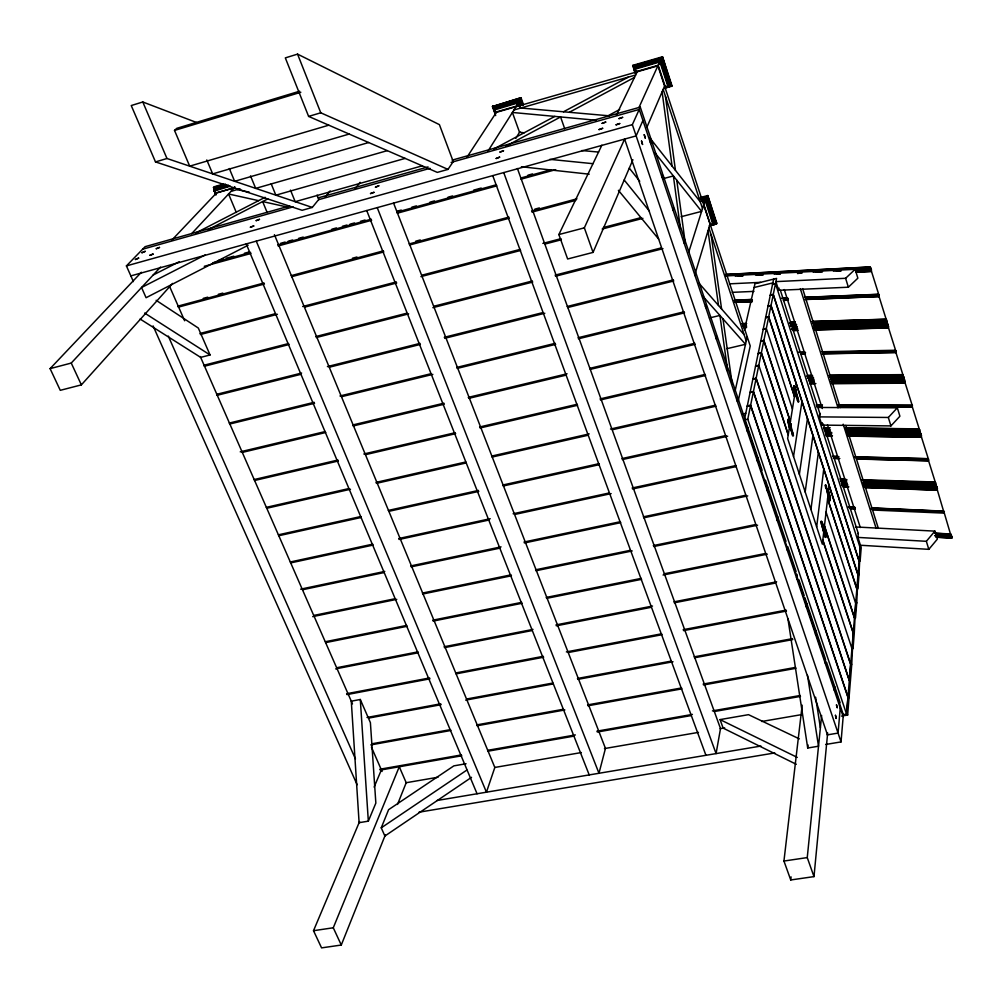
<?xml version="1.0" encoding="UTF-8"?>
<svg xmlns="http://www.w3.org/2000/svg" width="1002" height="1002" viewBox="0 0 1002 1002"><rect width="100%" height="100%" fill="white"/><g stroke="black" fill="none" stroke-linecap="round" stroke-linejoin="round"><path stroke-width="1.5" d="M792.043 434.167L792.569 435.657M792.67 434.029L793.196 435.519M825.297 534.204C826.086 536.671 827.164 528.605 824.546 530.809M518.573 102.116L516.356 106.174L496.203 111.974L493.936 110.107L494.424 109.093L518.573 102.116L520.088 106.375M936.093 537.247L951.687 538.112L951.9 536.508L950.635 533.991L935.029 533.164M865.69 487.598L937.246 490.228L937.346 488.751L927.902 458.64L854.643 456.862M936.031 486.195L934.954 482L861.657 479.695M944.21 513.287L936.169 486.033L862.897 483.628M951.687 538.112L943.734 511.133L871.853 507.914M830.52 379.495L903.704 378.994L903.929 377.378L902.564 374.635L829.368 375.262M838.749 406.95L912.233 407.263L912.334 405.772L903.842 378.856L830.658 379.357M847.93 436.108L921.276 437.285L921.377 435.795L911.732 405.033L838.11 404.933M920.036 433.165L918.934 428.894L845.55 427.954M856.697 459.029L928.391 460.845L928.491 459.354L920.174 433.014L846.665 432.1M805.345 299.535L878.854 296.605L878.954 295.102L870.087 266.945L725.248 274.46M814.914 329.946L888.298 327.955L888.411 326.439L878.341 294.287L804.819 297.293M887.008 323.646L887.233 322.018L885.856 319.2L812.434 321.454M822.429 353.819L895.725 352.541L895.826 351.038L887.146 323.508L813.599 325.775M831.798 383.591L904.969 383.202L905.069 381.712L895.224 350.262L821.778 351.752M855.695 272.256L871.264 271.479L871.377 269.964L869.949 267.083L726.65 274.51M847.642 715.052L849.007 698.156L848.105 695.438L846.728 712.322L847.642 715.052L841.492 716.104M851.725 664.551L853.391 630.909L854.255 633.514L853.015 648.745M855.508 618.071L856.685 603.58L855.846 601.025L854.28 633.089L853.441 630.508M857.875 588.888L858.99 575.085L858.213 572.217M859.015 574.697L860.405 545.451L861.194 547.919L860.129 561.082M850.823 662.347L849.508 678.354L850.397 681.034L851.7 665.002L850.861 661.921M858.175 572.58L856.71 603.179L855.883 600.649M773.632 279.12L744.386 419.951L843.333 714.727L846.577 714.176L847.955 697.417L750.573 405.447L747.241 406.198M855.683 603.041L857.988 574.998L770.976 305.698L767.958 306.424M860.23 547.668L860.442 545.101M855.583 526.952L934.904 531.135L937.346 539.139L928.816 549.346L860.43 545.251L857.912 537.41L858.251 533.44M825.635 744.473L841.041 741.906L843.383 714.088M840.252 707.963L838.06 733.088L827.264 734.892M834.378 690.466L834.729 686.671M834.065 689.539L834.303 687.009M802.176 705.183L783.94 861.044L790.741 879.969L813.987 876.612L827.665 732.925M234.318 187.687L234.668 186.911L234.318 187.687L216.119 192.935L214.19 191.294L214.979 190.029L229.521 185.833M813.987 876.612L807.249 857.587L821.627 715.466M824.846 662.122L825.109 659.629M825.16 663.048L825.548 659.316M807.512 675.335L818.509 746.214L807.712 748.018L808.05 744.937M790.741 879.969L791.079 876.888M815.528 634.366L815.954 630.696M815.853 635.318L816.129 632.863M825.385 537.385L825.047 535.268L825.698 535.331L825.385 537.385L823.594 530.459L824.345 528.843M829.556 500.712L829.218 498.683L829.932 498.871L829.556 500.712L827.928 493.047L829.38 493.748M828.341 494.111L828.529 492.921M825.999 537.26L824.558 531.837L824.834 532.813M825.009 529.995L824.821 532.137M830.157 500.599L828.767 495.464M829.117 485.657L822.341 544.199L787.647 438.525L789.664 426.113M790.152 427.679L792.682 433.891L789.326 427.115L790.515 427.002M790.916 425.349L789.726 425.775M790.54 426.501L789.513 426.238L790.54 427.128M790.49 427.253L790.453 425.612M790.828 425.374L791.066 424.009M790.991 424.36L789.939 423.959M797.918 401.689L794.937 393.085M794.949 392.333L796.051 393.348L794.874 393.323M795.901 393.586L796.102 392.108L795.087 392.133M795.726 392.897L795.864 391.932M795.25 391.131L796.302 390.166M806.109 606.298L806.41 603.893M806.422 607.262L806.873 603.642M816.668 526.889L823.757 469.061M810.944 509.467L818.358 452.353M817.895 407.463L897.341 407.827L899.909 416.231L890.928 425.913L821.903 425.098L822.216 422.656M821.903 425.098L819.273 416.882L819.749 413.25M796.565 577.903L797.053 574.359M796.891 578.88L797.216 576.513M828.479 494.324L829.581 492.784M828.904 495.376L828.479 493.623M824.057 530.546L824.208 530.02M823.995 531.386L824.057 531.148M828.14 494.913C829.193 494.086 828.128 494.512 829.03 496.253M825.109 531.411L824.846 531.786M825.072 529.745L824.959 528.718M805.17 492.007L812.923 435.532M799.371 474.334L807.449 418.673M786.921 549.184L787.259 546.854M787.246 550.161L787.76 546.679L796.064 571.441M658.665 64.429L658.201 65.293L665.052 86.097L668.083 86.936L659.955 61.899L634.554 69.351L637.034 71.392L658.201 65.293L660.268 61.197L634.917 68.524L634.604 69.514M793.521 456.536L801.938 401.627M777.164 520.113L777.702 516.694M777.489 521.103L778.028 517.683M789.852 426.564L789.125 426.564L789.288 425.537L790.778 426.151M789.664 425.336L788.186 419.35L790.215 423.52L789.814 424.785M795.35 391.707L794.599 392.784L794.749 391.845L795.876 392.108M795.1 391.707L795.638 389.941L794.273 385.745L794.01 387.912L794.273 385.745M790.077 423.558L796.402 384.392M789.563 426.088L789.902 425.399M790.027 426.451L789.877 427.391L789.288 425.537M767.282 490.692L767.858 487.348M767.62 491.694L767.995 489.464M824.784 528.843L821.84 521.528M827.539 490.504L825.485 485.381M757.625 461.935L758.026 459.755M757.287 460.92L757.888 457.663M725.661 275.938L855.157 269.3L857.862 278.18L848.356 287.211L778.679 290.292L779.118 288.125M747.505 431.824L747.943 429.695M747.166 430.797L747.805 427.603M846.577 714.176L747.768 419.187L750.573 405.447M752.84 379.219L756.097 378.468L850.648 664.451L847.98 697.041L750.636 405.134L753.379 391.769L750.072 392.521M849.345 680.358L753.441 391.469L756.097 378.468M822.792 540.354L853.216 633.139L850.685 664.088L756.159 378.18L758.739 365.53L755.533 366.269M851.951 648.595L758.802 365.242L761.32 352.929L758.151 353.668M788.273 434.668L761.382 352.641L763.825 340.655L760.693 341.394M790.403 421.554L763.887 340.379L766.279 328.694L763.186 329.433M792.419 409.041L766.33 328.443L768.659 317.045L765.603 317.784M794.486 396.291L768.709 316.795L770.976 305.698M744.411 330.034L754.969 283.729L776.563 278.406L775.498 283.579L860.204 547.969L858.013 574.697L771.026 305.447L773.243 294.626L770.262 295.352M859.127 561.02L773.293 294.375L775.448 283.816L772.504 284.543M738.236 400.95L750.222 345.94L657.888 65.819L496.366 112.349L466.995 157.164M736.921 400.299L737.61 397.193L727.627 367.458L726.913 370.49M737.272 401.339L737.948 398.232L762.109 470.214M735.017 391.331L747.204 336.76M726.55 369.437L727.277 366.406L717.182 336.309L716.417 339.265M716.067 338.2L716.818 335.244L706.598 304.771L705.796 307.652M705.433 306.562L706.235 303.694L695.889 272.845L695.05 275.638M709.291 225.776L716.53 223.909L716.768 223.07L707.738 195.553L700.486 197.469M710.305 225.625L714.789 224.473L715.165 223.195L706.761 197.632L700.774 199.21M705.658 200.137L703.705 204.308L710.193 224.022L712.973 224.799L713.437 223.759L705.658 200.137L701.262 201.289M694.687 274.548L695.526 271.755L685.042 240.53L684.166 243.223M695.338 272.982L710.055 224.035M716.53 223.909L707.738 195.553M688.675 252.341L703.705 204.771M714.789 224.473L706.372 198.872L706.761 197.632M519.637 107.101L518.109 102.843L493.936 110.107M683.79 242.121L684.679 239.428L674.058 207.802L673.144 210.407M214.14 191.106L230.247 186.184M672.768 209.293L673.695 206.688L662.948 174.661L661.984 177.179M661.608 176.051L662.56 173.534L651.688 141.107L650.686 143.524M705.245 201.339L702.465 201.728M359.568 821.577L313.513 930.708L321.567 947.879L341.281 945.036L385.332 834.891M397.506 804.456L406.198 782.712L399.272 766.755L333.278 927.777L341.281 945.036M471.529 777.339L384.881 836.019L381.248 827.827L388.601 809.679L453.868 765.866L466.068 763.737M650.298 142.372L651.3 139.954L640.278 107.114L452.152 160.132M368.335 821.152L375.85 803.09L370.402 722.655L360.294 699.484L351.289 701.187L359.104 822.692L368.335 821.152L360.294 699.484M664.364 88.589L672.016 85.784L662.497 56.763L632.976 65.305L635.043 73.221M374.122 787.121L381.386 769.887M601.851 145.227L558.865 234.556L567.633 258.992L593.059 252.404L632.913 159.731M646.829 127.392L664.577 86.109M642.933 120.465L636.145 135.896L130.849 275.888M796.051 392.671L795.838 391.068M790.378 427.478L790.14 426.714M841.041 741.906L632.35 124.661L640.278 107.114M593.059 252.404L584.354 227.842L624.622 139.103L827.477 734.867M639.176 107.039L657.888 65.819M661.458 58.805L670.325 85.771L669.862 86.848L660.994 59.844L661.458 58.805L634.028 66.746L633.514 67.785L634.93 72.031M671.716 86.498L662.497 56.763M829.293 495.188C827.715 495.451 826.337 488.462 825.773 485.056M616.405 114.967L637.197 71.781M705.12 201.615L704.381 203.08M516.356 106.174L516.782 105.335M828.429 494.337L829.193 493.635C831.71 498.508 829.03 497.418 829.218 498.683M659.654 62.512L658.89 63.99M516.994 104.909L517.758 103.456M704.156 203.494L703.705 204.308M515.842 138.339L519.888 131.663M495.677 115.593L492.42 106.575L521.002 97.72L523.52 104.734M519.9 99.737L493.786 107.289L493.059 108.366L519.224 100.814L519.9 99.737L521.979 105.536M488.037 151.001L516.068 106.663M712.973 224.799L705.395 200.964M492.42 106.575L521.002 97.72M447.994 169.401L453.242 161.572L439.415 124.649L297.556 54.121L285.32 57.891L308.616 116.407L437.31 172.394L447.994 169.401L320.765 112.8L308.616 116.407M789.125 426.564L788.048 422.418M787.71 422.243L788.9 422.769L788.799 419.337M793.834 388.45L795.2 392.659M793.233 388.588L794.599 392.784M355.297 188.489L360.081 182.314M325.312 196.943L330.172 190.894M196.642 122.532L142.785 101.979L131.237 105.548L155.498 161.911L302.128 210.295L312.286 207.439L318.786 199.411L317.058 195.127M857.912 537.41L926.349 541.305L934.904 531.135M794.862 393.047L795.55 392.859M790.941 424.472L789.426 424.673M790.54 427.416L789.401 427.115M829.368 493.31L829.28 492.445M141.382 272.256L50.1 368.636L60.27 390.329L81.375 384.868L172.595 283.416M824.984 532.751L823.819 532.588L821.49 523.996L823.894 532.563M50.1 368.636L71.255 363.062L160.57 267.071M191.695 233.629L234.293 187.837L216.507 192.96L171.668 240.292M819.273 416.882L888.336 417.458L897.341 407.827M214.24 190.793L216.019 195.014L213.676 189.353L214.779 188.188L226.577 184.781M214.641 190.267L213.476 187.512L214.215 186.748L223.183 184.155M133.391 281.612L126.415 265.906L145.115 246.667L289.603 205.949M778.679 290.292L775.899 281.625L845.613 278.293L855.157 269.3M328.806 125.187L189.691 166.157L174.523 130.423L176.803 128.331L299.636 91.195M795.162 272.369L796.966 270.74L797.905 273.709M779.042 273.195L780.859 271.58M381.248 827.827L466.832 770.1M667.933 86.986L668.472 86.122L660.268 61.197M828.541 492.508L829.105 492.521M829.13 494.412L828.441 494.449M824.395 528.968L825.235 528.943M824.095 530.96L824.997 530.86L823.594 530.459M607.538 116.057L619.687 109.469M506.16 146.067L560.581 116.946L564.715 128.732M569.274 112.299L634.491 77.392M493.798 148.997L554.807 116.407M563.475 111.786L628.467 77.066M208.128 229.683L267.822 198.897M195.954 232.902L265.117 197.294M248.145 245.214L146.079 297.719L141.545 287.511L205.185 254.959M153.181 275.011L179.258 261.722M795.388 391.043L796.239 391.294M795.087 392.847L794.749 391.845M828.491 495.451L828.804 496.428M824.32 529.307L825.122 529.72M174.523 130.423L300.825 92.272M155.498 161.911L166.971 158.504L312.286 207.439M349.197 134.055L212.674 173.897L206.8 159.944M368.673 142.534L234.643 181.299L229.32 168.524M632.638 66.007L662.184 57.465M213.476 187.512L225.437 184.055M633.514 67.785L660.994 59.844M213.676 189.353L228.443 185.082M231.011 191.369L240.029 188.777M513.963 109.995L635.644 75M387.298 150.638L255.685 188.389L250.525 175.901M405.134 158.391L275.851 195.177L271.204 183.854M665.19 87.688L672.016 85.784M422.218 165.831L295.189 201.69L290.48 190.104M318.198 197.882L428.067 166.921M142.635 249.21L293.123 206.863M318.699 199.661L430.058 168.311M451.125 162.387L639.238 109.443L843.17 716.655M126.415 265.906L632.35 124.661M218.762 260.345L223.283 259.092M226.302 258.265L233.842 256.186M244.413 253.281L248.934 252.028M280.61 243.311L285.132 242.058M288.15 241.231L292.672 239.979M298.709 238.326L303.23 237.073M331.9 229.182L336.422 227.93M342.459 226.277L346.98 225.024M349.999 224.197L354.52 222.945M360.557 221.292L365.079 220.039M396.754 211.322L401.288 210.069M411.847 207.163L416.369 205.911M429.946 202.179L434.467 200.926M448.044 197.194L452.566 195.941M473.695 190.13L481.236 188.05M527.991 175.175L532.513 173.922M212.875 262.787L250.575 252.404M277.729 244.926L371.254 219.188M396.892 212.123L496.441 184.731M520.577 178.08L550.749 169.776M204.27 266.307L251.014 253.456M278.168 245.978L371.667 220.265M397.306 213.213L496.854 185.833M520.977 179.195L555.672 169.664M203.231 298.383L207.752 297.168M218.311 294.325L222.832 293.11M352.453 258.228L356.975 257M415.755 241.181L420.276 239.966M534.83 209.142L539.352 207.928M177.842 306.149L264.014 282.977M291.219 275.65L383.44 250.851M409.142 243.949L508.916 217.108M531.586 211.009L576.939 198.809M178.281 307.163L264.44 284.004M291.657 276.702L383.854 251.915M409.555 245.014L509.317 218.211M531.987 212.111L575.824 200.337M663.462 178.594L673.382 175.939L680.433 228.494M558.865 234.556L584.354 227.842M700.223 198.283L707.487 196.367M701.876 200.049L706.372 198.872M199.962 333.503L275.487 313.664M302.679 306.524L396.341 281.913M422.017 275.174L520.201 249.373M542.859 243.423L560.982 238.664M603.279 227.542L641.042 217.622M200.4 334.518L277.429 314.29M304.621 307.151L396.742 282.965M420.915 276.627L520.602 250.462M544.762 244.112L561.383 239.754M602.152 229.045L642.933 218.336M681.122 216.72L701.613 211.372L655.02 152.868M712.435 224.185L716.768 223.07M710.255 225.362L713.186 224.598M156.137 300.312L198.321 328.042L210.057 354.958L200.676 357.388L140.117 319.037M203.832 365.279L288.626 343.523M315.88 336.534L406.724 313.225M433.979 306.224L532.388 280.973M555.095 275.149L661.082 247.945M204.27 366.269L289.039 344.538M316.294 337.549L408.641 313.876M432.864 307.664L532.776 282.038M555.484 276.226L662.973 248.659M216.62 394.337L301.615 373.045M327.416 366.582L419.988 343.385M444.274 337.298L542.921 312.574M567.207 306.487L673.432 279.871M217.058 395.314L300.512 374.422M329.345 367.208L420.389 344.412M444.675 338.325L544.825 313.25M567.583 307.551L673.807 280.961M754.118 287.499L772.855 282.89M772.555 284.305L775.498 283.579M229.245 423.082L314.165 402.303M339.954 395.99L430.948 373.721M456.724 367.421L555.296 343.298M578.054 337.737L684.203 311.76M229.671 424.046L314.578 403.28M341.87 396.617L432.851 374.372M457.112 368.435L555.684 344.35M578.43 338.789L684.566 312.837M770.313 295.102L773.293 294.375M709.479 317.96L719.912 315.43L727.414 368.761M768.02 306.174L771.026 305.447M765.653 317.534L768.709 316.795M240.23 451.839L325.362 431.511M352.717 424.973L443.936 403.192M468.26 397.381L567.082 373.784M589.877 368.335L694.774 343.285M242.158 452.441L325.763 432.488M353.13 425.963L444.324 404.194M468.648 398.395L565.93 375.174M590.253 369.375L695.137 344.337M763.236 329.17L766.33 328.443M726.838 348.709L745.526 344.287L702.54 295.853M760.756 341.118L763.887 340.379M758.201 353.393L761.382 352.641M254.107 479.57L337.925 460.031M363.839 453.994L455.284 432.676M479.657 426.99L577.202 404.257M600.06 398.921L705.22 374.41M254.521 480.509L338.338 460.995M365.768 454.607L455.672 433.666M480.046 427.992L577.578 405.271M600.436 399.948L705.571 375.462M755.596 365.993L758.802 365.242M752.903 378.931L756.159 378.18M750.135 392.22L753.441 391.469M266.307 507.35L348.546 488.638M375.963 482.4L465.817 461.972M491.719 456.073L589.189 433.904M610.506 429.056L715.603 405.159M266.72 508.277L350.475 489.252M376.364 483.365L466.206 462.949M492.095 457.062L588.036 435.256M612.397 429.72L715.954 406.186M794.874 391.018L796.164 390.079M747.304 405.885L750.636 405.134M797.417 400.224L798.03 399.961L795.588 393.874M742.895 413.976L745.751 413.338M744.386 419.951L747.768 419.187M278.393 534.817L360.858 516.518M388.338 510.419L478.43 490.429M502.854 485.006L599.046 463.663M621.954 458.578L725.786 435.544M278.806 535.732L361.246 517.458M388.726 511.371L478.806 491.393M503.229 485.983L599.409 464.652M622.317 459.58L727.665 436.221M290.329 561.984L372.731 544.149M398.671 538.537L490.228 518.723M513.124 513.763L609.254 492.959M632.149 487.999L735.919 465.542M290.73 562.899L373.12 545.075M399.059 539.477L489.076 520M515.015 514.402L611.145 493.61M632.512 488.989L736.257 466.556M300.625 589.163L384.781 571.416M410.782 565.917L501.063 546.867M524.008 542.032L620.401 521.691M643.347 516.844L745.864 495.213M302.554 589.752L383.628 572.656M411.171 566.856L499.898 548.144M524.372 542.984L620.752 522.656M643.697 517.821L747.73 495.89M825.898 486.834L828.967 492.508M826.287 487.611L828.04 496.04M828.378 495.664L829.067 495.539M830.483 497.643L829.03 495.088M313.826 615.428L394.876 598.758M422.393 593.084L511.083 574.847M535.556 569.812L630.358 550.311M653.291 545.589L755.746 524.509M312.687 616.631L396.779 599.346M422.781 594.011L511.458 575.787M535.92 570.752L632.237 550.95M653.642 546.553L757.612 525.186M822.216 522.931L822.742 525.536M826.362 534.116L825.222 533.69M325.399 641.706L406.662 625.411M432.739 620.188L521.666 602.365M546.19 597.442L641.255 578.379M664.263 573.77L765.453 553.48M325.788 642.595L407.05 626.313M433.102 621.102L522.029 603.292M546.553 598.369L641.606 579.331M663.073 575.035L767.319 554.156M336.822 667.72L418.047 651.851M444.099 646.753L532.989 629.394M555.972 624.91L652.515 606.047M673.97 601.851L776.65 581.799M335.683 668.885L418.423 652.74M444.475 647.655L531.812 630.609M556.323 625.824L651.325 607.287M674.308 602.803L775.448 583.064M346.617 693.735L429.607 677.941M455.722 672.968L543.322 656.297M566.368 651.914L661.646 633.79M683.164 629.694L786.132 610.105M346.993 694.599L429.971 678.817M456.098 673.858L543.673 657.212M568.259 652.54L661.996 634.717M683.502 630.634L786.457 611.057M367.008 717.47L440.742 703.805M466.857 698.97L552.866 683.038M577.453 678.479L671.152 661.12M694.186 656.849L792.494 638.637M368.924 718.046L441.105 704.682M465.68 700.135L553.217 683.928M577.791 679.381L673.018 661.758M694.524 657.775L792.807 639.577M371.967 743.785L450.524 729.619M476.714 724.897L562.974 709.341M587.623 704.894L681.585 687.948M703.153 684.065L795.588 667.395M370.79 744.912L450.887 730.483M477.065 725.774L564.865 709.955M587.974 705.784L681.924 688.862M703.492 684.98L795.901 668.321M379.821 769.248L461.434 754.932M487.611 750.335L575.373 734.942M596.942 731.159L692.407 714.401M712.422 710.894L800.185 695.488M380.196 770.1L461.797 755.784M487.961 751.199L574.184 736.082M597.28 732.036L691.192 715.566M714.288 711.52L800.498 696.403M796.289 764.301L723.156 728.128L720.062 719.599L748.519 714.664L799.358 738.887M405.685 782.8L438.037 777.226M495.063 767.407L581.36 752.552M604.469 748.569L698.469 732.374M720.05 728.667L724.671 727.865M761.658 721.49L801.725 714.601M437.072 800.485L760.944 746.052M418.974 812.196L774.797 752.94M313.513 930.708L333.278 927.777M783.94 861.044L807.249 857.587M795.262 392.859L795.688 392.909M790.277 423.733L790.979 424.096M725.886 275.224L780.52 272.306M785.192 272.068L792.845 271.78M795.964 271.617L870.838 267.647M735.268 276.051L743.058 275.65M755.508 275.024L763.299 274.623M774.195 274.06L780.433 273.746M797.554 272.87L802.226 272.632M813.136 272.081L822.479 271.605M833.376 271.054L841.166 270.653M853.629 270.014L870.751 269.137M738.236 276.026L742.908 275.788M756.923 275.074L763.148 274.761M777.164 274.047L780.282 273.884M797.417 273.007L802.088 272.769M816.104 272.056L822.329 271.742M836.344 271.028L841.016 270.79M855.032 270.077L870.613 269.287M855.933 270.628L871.502 269.839L855.808 270.753M855.846 272.118L871.414 271.342M729.443 283.842L760.493 282.364M732.237 292.346L753.967 291.382M734.441 300.162L751.638 299.46M781.36 298.245L787.622 297.995M734.291 300.299L751.487 299.598M782.775 298.32L787.472 298.133M804.681 297.431L878.19 294.438M735.205 300.8L752.402 300.112M783.677 298.834L788.374 298.646M805.57 297.957L879.08 294.976M735.067 300.913L752.277 300.224M783.551 298.959L788.248 298.771M805.445 298.07L878.954 295.102M735.105 302.203L752.314 301.527M783.589 300.274L788.286 300.086M805.483 299.398L878.992 296.467M734.954 302.341L752.164 301.652M783.439 300.412L788.136 300.224M742.131 323.621L745.263 323.521M795.25 321.98L790.565 322.13L795.1 322.118M741.981 323.759L746.678 323.608M812.284 321.592L885.705 319.337M742.895 324.247L746.014 324.147M789.751 322.819L794.436 322.669M813.173 322.105L886.582 319.863M742.77 324.36L745.889 324.26M789.626 322.932L794.31 322.794M813.048 322.218L886.469 319.989M742.808 325.65L745.926 325.55M791.217 324.197L795.914 324.059M813.085 323.546L886.494 321.354M742.657 325.788L745.776 325.688M791.079 324.335L795.763 324.197M812.948 323.684L886.357 321.492M743.434 326.389L746.678 326.176M790.403 324.886L796.653 324.698M813.712 324.31L887.233 322.018M743.321 327.804L746.59 327.579M790.315 326.314L796.565 326.138M792.507 327.028L797.316 326.777M814.363 326.401L887.885 324.172M792.394 328.481L797.229 328.205M814.263 327.867L887.797 325.663M791.73 329.019L796.415 328.894M813.586 328.405L888.536 326.326M791.605 329.132L797.855 328.969M813.461 328.531L888.411 326.439M793.196 330.409L797.88 330.272M815.064 329.808L888.448 327.804M793.058 330.547L797.742 330.422M798.381 352.178L804.769 351.915M800.823 352.629L805.508 352.541M822.655 352.228L895.951 350.913M800.711 352.742L805.383 352.666M822.542 352.353L895.826 351.038M800.748 354.057L805.42 353.969M822.567 353.668L895.863 352.391M800.598 354.194L805.27 354.107M807.562 375.449L812.234 375.412M807.424 375.6L812.096 375.55M829.23 375.412L902.426 374.786M806.623 376.201L812.847 376.138M829.982 376L903.29 375.274M808.213 377.478L812.885 377.441M830.019 377.316L903.203 376.739M808.075 377.629L812.747 377.591M829.869 377.453L903.065 376.89M807.387 378.105L813.624 378.055M830.746 377.929L903.929 377.378M808.827 378.205L813.499 378.18M830.62 378.042L903.804 377.503M808.864 379.507L813.536 379.47M808.714 379.645L813.386 379.62M809.466 380.234L814.263 380.084M831.272 380.096L904.556 379.482M809.503 381.537L814.175 381.499M831.309 381.399L904.48 380.96M809.365 381.674L814.037 381.649M831.159 381.549L904.33 381.098M809.691 382.138L814.388 382.113M831.61 382.012L905.194 381.587M809.578 382.263L814.275 382.238M831.497 382.138L905.069 381.712M809.616 383.566L815.878 383.528M831.522 383.44L905.107 383.052M810.004 383.703L814.676 383.678M816.217 404.858L822.467 404.871M817.081 405.296L821.778 405.322M838.975 405.384L912.446 405.647M816.968 405.422L821.653 405.447M838.849 405.509L912.334 405.772M816.993 406.712L821.69 406.737M838.887 406.812L912.371 407.113M816.855 406.862L821.54 406.875M823.682 427.666L829.932 427.754M823.544 427.816L829.794 427.892M845.4 428.092L918.796 429.044M824.408 428.255L829.08 428.305M846.264 428.53L919.636 429.495M824.283 428.368L828.967 428.43M846.139 428.656L919.523 429.62M824.32 429.658L829.005 429.72M846.176 429.958L919.548 430.948M824.183 429.808L830.42 429.883M846.039 430.096L919.423 431.11M824.922 430.359L829.719 430.296M846.765 430.66L920.262 431.549M824.809 431.787L829.631 431.712M825.548 432.338L831.798 432.438M847.404 432.664L920.876 433.615M825.448 433.778L831.823 433.716M847.291 434.104L920.8 435.068M826.299 434.204L830.984 434.279M848.143 434.542L921.502 435.67M826.187 434.329L830.858 434.392M848.03 434.668L921.377 435.795M826.212 435.607L832.462 435.707M848.068 435.958L921.414 437.135M826.074 435.757L832.324 435.857M832.825 456.323L837.509 456.436M832.687 456.474L838.924 456.624M854.506 457.012L927.764 458.803M833.413 457.012L838.211 457M855.232 457.551L928.603 459.229M833.451 458.29L839.689 458.453M856.835 458.878L928.516 460.682M834.879 458.478L839.551 458.59M839.864 478.969L844.673 478.981M840.59 479.495L846.928 479.582M862.384 480.234L935.643 482.563M840.49 480.91L846.853 480.985M863.837 481.712L935.555 484.016M841.217 481.436L846.001 481.474M862.998 482.187L936.244 484.58M841.104 482.864L847.329 483.077M841.83 483.39L846.615 483.427M863.611 484.154L936.857 486.596M841.868 484.655L846.54 484.818M863.649 485.431L936.77 488.049M841.73 484.805L847.955 485.031M863.511 485.582L936.645 488.212M841.905 485.306L846.715 485.344M863.812 486.095L937.459 488.613M842.482 486.596L848.707 486.822M864.263 487.398L937.384 490.066M843.909 486.809L848.569 486.972M848.418 506.874L854.668 507.15M849.846 507.087L854.531 507.3M871.727 508.077L943.596 511.283M849.12 507.4L855.357 507.688M870.988 508.39L944.41 511.684M848.995 507.526L855.245 507.814M870.876 508.515L944.297 511.809M850.46 509.016L855.282 509.079M872.329 510.018L944.335 513.124M934.891 533.314L950.497 534.154M935.705 533.703L951.299 534.529M935.592 533.828L951.199 534.667M935.492 535.281L951.224 535.97M934.628 535.707L951.9 536.508M936.219 537.097L951.825 537.949M712.773 224.836L711.47 224.586M520.852 108.016L609.504 115.844M581.799 150.538L598.557 152.066M595.965 120.24L512.398 112.462L519.524 132.264L524.171 132.778M549.86 159.343L592.971 163.689M521.403 166.758L589.201 174.185M667.72 87.011L666.355 86.686M237.224 189.578L249.323 192.184M258.566 200.663L228.569 193.987L236.334 212.512M287.787 207.163L262.637 201.577L267.196 212.574M710.193 224.022L711.057 224.423M665.052 86.097L665.942 86.51M720.062 719.599L797.266 757.399M636.182 70.904L637.034 71.392M495.376 111.498L496.203 111.974M829.731 497.831L829.393 497.205M215.342 192.472L216.119 192.935M144.651 313.062L210.057 354.958M635.794 70.654L634.717 69.702M495.013 111.247L494.024 110.295M823.707 529.432L824.132 530.521M828.14 493.673L827.928 493.047L828.479 494.775M215.017 192.234L214.19 191.294M699.095 283.353L744.123 334.681M618.384 190.305L658.677 239.115M624.196 180.009L649.396 211.121M629.306 168.136L639.727 181.274M649.734 137.75L700.273 201.828M792.194 433.152L791.167 428.743M798.519 401.552L798.018 400.086M821.164 521.554L821.552 522.53M826.074 485.256L826.512 486.634M796.227 391.456L798.156 399.147L796.127 393.46M821.966 523.858L821.352 523.082M821.352 523.983L820.851 521.391M792.945 433.002L793.471 435.67M792.332 433.14L792.858 435.807M71.255 363.062L81.375 384.868M825.661 487.686L825.172 485.181M798.281 399.147L798.794 401.714M797.68 399.284L798.193 401.852M153.093 325.913L357.125 784.741M168.298 336.083L355.459 758.952M169.589 286.434L184.631 320.778M200.3 356.549L352.479 703.905M371.429 747.154L382.088 771.477M142.785 101.979L166.971 158.504M246.216 243.924L477.065 793.772M256.274 241.144L486.446 792.194L494.825 767.457L274.423 234.693M366.732 210.545L589.214 774.909M297.556 54.121L320.765 112.8M377.24 207.627L598.971 773.268L605.458 748.394L393.561 203.068M492.746 175.626L705.934 755.295M503.73 172.582L716.079 753.592L720.513 728.579L517.408 168.486M825.648 535.143L826.074 535.907L825.836 533.565M825.047 535.268L825.46 536.032L825.423 534.467M788.524 421.454L787.985 420.652L788.161 422.518M492.896 105.849L495.564 113.201M493.948 109.819L495.489 114.053M794.611 387.774L794.098 386.972L794.386 389.127M794.01 387.912L793.496 387.098L793.784 389.264M520.552 98.434L523.069 105.46M519.224 100.814L520.777 105.172M765.453 480.183L785.969 541.33M798.819 579.644L804.143 595.489M804.856 597.63L825.235 658.377M826.537 662.247L840.089 702.652M634.917 68.524L635.882 71.443M634.028 66.746L635.919 72.382M634.567 69.226L635.544 72.144M632.976 65.305L634.905 71.079M849.483 678.73L850.36 681.385L849.045 697.68L848.143 695M753.379 391.769L849.32 680.721M663.161 89.403L702.502 208.566M708.877 227.93L746.239 341.081M822.83 540.028L853.253 632.801L855.658 603.354L826.074 512.022M761.32 352.929L788.223 434.968M824.471 525.85L854.481 617.733M763.825 340.655L790.353 421.842M824.433 526.163L854.456 618.059M790.616 424.773L792.82 433.014M788.323 422.105L789.739 426.426M827.627 498.533L856.86 588.688M768.659 317.045L794.436 396.554M827.602 498.821L856.835 589.013M793.672 385.883L794.586 388.676M773.243 294.626L859.115 561.32M784.265 289.565L822.291 408.553M827.514 424.911L860.305 527.54M780.37 290.279L820.325 415.028M823.181 423.934L858.376 533.828M802.602 288.589L840.202 407.576M845.838 425.424L878.253 528.067M800.347 288.751L838.023 407.839M843.196 424.209L876.161 528.417M845.613 278.293L848.356 287.211M888.336 417.458L890.928 425.913M926.349 541.305L928.816 549.346M829.982 497.08L830.282 499.259L829.819 498.558M788.461 421.266L788.186 419.35M821.602 522.393L821.465 521.265M815.615 697.204L820.375 727.74M787.935 618.76L807.712 748.018M711.082 234.593L721.59 308.979M722.981 318.886L732.161 383.904M708.013 230.798L718.509 305.485M665.478 96.442L675.448 170.34M676.776 180.185L685.28 243.298M662.109 91.858L672.066 166.044M149.812 255.347L153.068 254.07L149.812 255.347M145.19 251.339L141.958 252.717L145.19 251.339M138.652 258.103L135.395 259.493L138.652 258.103M837.209 707.663L836.482 704.882L837.209 707.663M835.468 715.328L836.182 718.434L835.468 715.328M644.236 134.681L645.25 138.063L644.236 134.681M641.518 141.019L642.533 144.438L641.518 141.019M622.63 117.334L619.036 118.612L622.63 117.334M619.712 123.534L616.092 124.812L619.712 123.534M605.709 122.094L602.139 123.359L605.709 122.094M602.653 128.306L599.046 129.584L602.653 128.306M503.505 150.801L500.011 152.041L503.505 150.801M499.622 157.151L496.178 158.504L499.622 157.151M378.806 185.833L375.462 187.149L378.806 185.833M373.959 192.334L370.527 193.561L373.959 192.334M259.48 219.35L256.186 220.64L259.48 219.35M253.744 225.989L250.412 227.178L253.744 225.989M159.506 247.431L156.274 248.709L159.506 247.431"/></g></svg>
